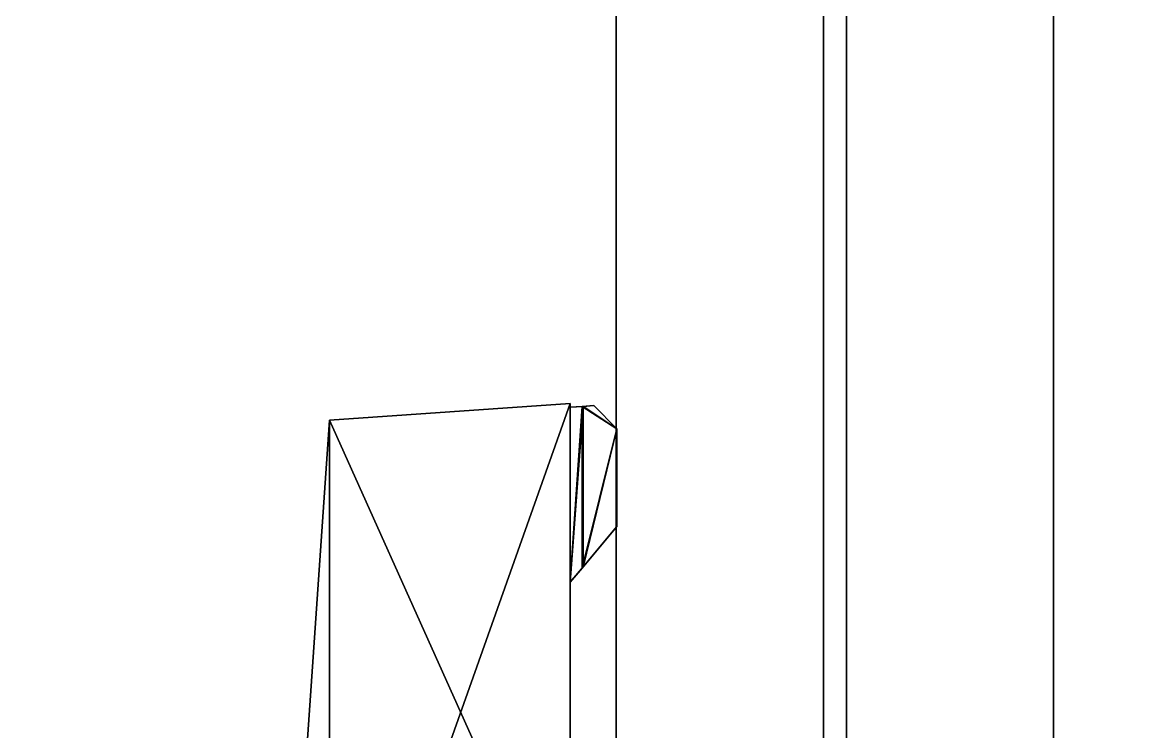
# Model space of a CAD drawing. Extents: x 0 to 3903, y -1756 to 0.
# Drawn here: x 3445.4 to 3542.5, y -456.5 to -394.9 of the extents above; entities that cross this region are included whole.
import ezdxf

# ---------------------------------------------------------------- set-up
doc = ezdxf.new("R2010")
doc.units = 0
for name, color, linetype in [('LAYER0', 7, 'CONTINUOUS'), ('LAYER1', 7, 'CONTINUOUS'), ('LAYER145', 35, 'CONTINUOUS'), ('LAYER151', 8, 'CONTINUOUS'), ('LAYER154', 8, 'CONTINUOUS'), ('LAYER279', 7, 'CONTINUOUS'), ('LAYER296', 7, 'CONTINUOUS'), ('LAYER297', 7, 'CONTINUOUS'), ('LAYER300', 7, 'CONTINUOUS'), ('LAYER305', 7, 'CONTINUOUS'), ('LAYER310', 253, 'CONTINUOUS'), ('LAYER313', 253, 'CONTINUOUS'), ('LAYER55', 7, 'CONTINUOUS'), ('LAYER70', 7, 'CONTINUOUS')]:
    doc.layers.add(name, color=color, linetype=linetype)

msp = doc.modelspace()

# ---------------------------------------------------------------- linework, layer by layer
at = {"layer": 'LAYER0', "invisible_edges": 1}
for points in [[(3902.994, -18.002), (0.0042, -1756.002), (0.0042, -18.002), (3902.994, -18.002)], [(0.0042, -1756.002), (3902.994, -18.002), (3902.994, -1756.002), (0.0042, -1756.002)], [(3902.994, -1756.002, 5), (0.0042, -18.002, 5), (0.0042, -1756.002, 5), (3902.994, -1756.002, 5)], [(0.0042, -18.002, 5), (3902.994, -1756.002, 5), (3902.994, -18.002, 5), (0.0042, -18.002, 5)]]:
    msp.add_3dface(points, dxfattribs=at)
at = {"layer": 'LAYER145'}
for points, invisible_edges in [([(2987.5, -234.75, 885), (3753, -168, 885), (3753, -738, 885), (2987.5, -234.75, 885)], 5), ([(3753, -168, 910), (2987.5, -234.75, 910), (3753, -738, 910), (3753, -168, 910)], 3), ([(2987.5, -234.75, 885), (3753, -738, 885), (3013.39, -254.6101, 885), (2987.5, -234.75, 885)], 3), ([(3753, -738, 910), (2987.5, -234.75, 910), (3013.39, -254.6101, 910), (3753, -738, 910)], 5), ([(3013.39, -254.6101, 885), (3753, -738, 885), (3033.25, -280.5, 885), (3013.39, -254.6101, 885)], 3), ([(3753, -738, 910), (3013.39, -254.6101, 910), (3033.25, -280.5, 910), (3753, -738, 910)], 5), ([(3033.25, -280.5, 885), (3753, -738, 885), (3045.74, -310.6499, 885), (3033.25, -280.5, 885)], 3), ([(3753, -738, 910), (3033.25, -280.5, 910), (3045.74, -310.6499, 910), (3753, -738, 910)], 5), ([(3045.74, -310.6499, 885), (3753, -738, 885), (3050, -343, 885), (3045.74, -310.6499, 885)], 3), ([(3753, -738, 910), (3045.74, -310.6499, 910), (3050, -343, 910), (3753, -738, 910)], 5), ([(3050, -343, 885), (3753, -738, 885), (3050, -543, 885), (3050, -343, 885)], 3), ([(3753, -738, 910), (3050, -343, 910), (3050, -543, 910), (3753, -738, 910)], 5)]:
    msp.add_3dface(points, dxfattribs=dict(at, invisible_edges=invisible_edges))
at = {"layer": 'LAYER151', "invisible_edges": 1}
for points in [[(3535, -168, 1605), (907.0002, -538, 1605), (907.0002, -168, 1605), (3535, -168, 1605)], [(907.0002, -538, 1605), (3535, -168, 1605), (3535, -538, 1605), (907.0002, -538, 1605)], [(3535, -538, 1623), (907.0002, -168, 1623), (907.0002, -538, 1623), (3535, -538, 1623)], [(907.0002, -168, 1623), (3535, -538, 1623), (3535, -168, 1623), (907.0002, -168, 1623)], [(3535, -168, 1605), (3535, -538, 1623), (3535, -538, 1605), (3535, -168, 1605)], [(3535, -538, 1623), (3535, -168, 1605), (3535, -168, 1623), (3535, -538, 1623)]]:
    msp.add_3dface(points, dxfattribs=at)
at = {"layer": 'LAYER154', "invisible_edges": 1}
for points in [[(3516.999, -168, 1623), (3534.999, -538, 1623), (3516.999, -538, 1623), (3516.999, -168, 1623)], [(3534.999, -538, 1623), (3516.999, -168, 1623), (3534.999, -168, 1623), (3534.999, -538, 1623)], [(3534.999, -168, 2505), (3516.999, -538, 2505), (3534.999, -538, 2505), (3534.999, -168, 2505)], [(3516.999, -538, 2505), (3534.999, -168, 2505), (3516.999, -168, 2505), (3516.999, -538, 2505)], [(3516.999, -538, 2505), (3516.999, -168, 1623), (3516.999, -538, 1623), (3516.999, -538, 2505)], [(3516.999, -168, 1623), (3516.999, -538, 2505), (3516.999, -168, 2505), (3516.999, -168, 1623)], [(3534.999, -168, 2505), (3534.999, -538, 1623), (3534.999, -168, 1623), (3534.999, -168, 2505)], [(3534.999, -538, 1623), (3534.999, -168, 2505), (3534.999, -538, 2505), (3534.999, -538, 1623)]]:
    msp.add_3dface(points, dxfattribs=at)
at = {"layer": 'LAYER279', "invisible_edges": 1}
for points in [[(3497, -168, 1623), (3497, -518, 2487), (3497, -168, 2487), (3497, -168, 1623)], [(3497, -518, 2487), (3497, -168, 1623), (3497, -518, 1623), (3497, -518, 2487)], [(3497, -168, 1623), (3515, -518, 1623), (3497, -518, 1623), (3497, -168, 1623)], [(3515, -518, 1623), (3497, -168, 1623), (3515, -168, 1623), (3515, -518, 1623)], [(3515, -168, 2487), (3497, -518, 2487), (3515, -518, 2487), (3515, -168, 2487)], [(3497, -518, 2487), (3515, -168, 2487), (3497, -168, 2487), (3497, -518, 2487)], [(3515, -518, 1623), (3515, -168, 2487), (3515, -518, 2487), (3515, -518, 1623)], [(3515, -168, 2487), (3515, -518, 1623), (3515, -168, 1623), (3515, -168, 2487)]]:
    msp.add_3dface(points, dxfattribs=at)
at = {"layer": 'LAYER296', "invisible_edges": 1}
for points in [[(3497, -168, 1624), (3163, -518, 1624), (3163, -168, 1624), (3497, -168, 1624)], [(3163, -518, 1624), (3497, -168, 1624), (3497, -518, 1624), (3163, -518, 1624)], [(3497, -518, 1642), (3163, -168, 1642), (3163, -518, 1642), (3497, -518, 1642)], [(3163, -168, 1642), (3497, -518, 1642), (3497, -168, 1642), (3163, -168, 1642)], [(3497, -168, 1624), (3497, -518, 1642), (3497, -518, 1624), (3497, -168, 1624)], [(3497, -518, 1642), (3497, -168, 1624), (3497, -168, 1642), (3497, -518, 1642)]]:
    msp.add_3dface(points, dxfattribs=at)
at = {"layer": 'LAYER297', "invisible_edges": 1}
for points in [[(3163, -168, 2486), (3497, -518, 2486), (3497, -168, 2486), (3163, -168, 2486)], [(3497, -518, 2486), (3163, -168, 2486), (3163, -518, 2486), (3497, -518, 2486)], [(3163, -518, 2468), (3497, -168, 2468), (3497, -518, 2468), (3163, -518, 2468)], [(3497, -168, 2468), (3163, -518, 2468), (3163, -168, 2468), (3497, -168, 2468)], [(3497, -168, 2468), (3497, -518, 2486), (3497, -518, 2468), (3497, -168, 2468)], [(3497, -518, 2486), (3497, -168, 2468), (3497, -168, 2486), (3497, -518, 2486)]]:
    msp.add_3dface(points, dxfattribs=at)
at = {"layer": 'LAYER300', "invisible_edges": 1}
for points in [[(3497, -192.5999, 1905.333), (3163, -497.9998, 1905.333), (3163, -192.5999, 1905.333), (3497, -192.5999, 1905.333)], [(3163, -497.9998, 1905.333), (3497, -192.5999, 1905.333), (3497, -497.9998, 1905.333), (3163, -497.9998, 1905.333)], [(3497, -497.9998, 1923.333), (3163, -192.5999, 1923.333), (3163, -497.9998, 1923.333), (3497, -497.9998, 1923.333)], [(3163, -192.5999, 1923.333), (3497, -497.9998, 1923.333), (3497, -192.5999, 1923.333), (3163, -192.5999, 1923.333)], [(3497, -192.5999, 1905.333), (3497, -497.9998, 1923.333), (3497, -497.9998, 1905.333), (3497, -192.5999, 1905.333)], [(3497, -497.9998, 1923.333), (3497, -192.5999, 1905.333), (3497, -192.5999, 1923.333), (3497, -497.9998, 1923.333)]]:
    msp.add_3dface(points, dxfattribs=at)
at = {"layer": 'LAYER305', "invisible_edges": 1}
for points in [[(3497, -192.5999, 2186.666), (3163, -497.9998, 2186.666), (3163, -192.5999, 2186.666), (3497, -192.5999, 2186.666)], [(3163, -497.9998, 2186.666), (3497, -192.5999, 2186.666), (3497, -497.9998, 2186.666), (3163, -497.9998, 2186.666)], [(3497, -497.9998, 2204.666), (3163, -192.5999, 2204.666), (3163, -497.9998, 2204.666), (3497, -497.9998, 2204.666)], [(3163, -192.5999, 2204.666), (3497, -497.9998, 2204.666), (3497, -192.5999, 2204.666), (3163, -192.5999, 2204.666)], [(3497, -192.5999, 2186.666), (3497, -497.9998, 2204.666), (3497, -497.9998, 2186.666), (3497, -192.5999, 2186.666)], [(3497, -497.9998, 2204.666), (3497, -192.5999, 2186.666), (3497, -192.5999, 2204.666), (3497, -497.9998, 2204.666)]]:
    msp.add_3dface(points, dxfattribs=at)
at = {"layer": 'LAYER310'}
for points in [[(3493, -428.0422, 1734.8), (3472.075, -429.5056, 1734.8), (3472.075, -487.011, 1734.8), (3493, -428.0422, 1734.8)], [(3493, -428.0422, 1734.8), (3472.075, -487.011, 1734.8), (3493, -476.0403, 1734.8), (3493, -428.0422, 1734.8)], [(3493, -428.0422, 1717.2), (3472.075, -429.5056, 1717.2), (3493, -428.0422, 1734.8), (3493, -428.0422, 1717.2)], [(3493, -428.0422, 1734.8), (3472.075, -429.5056, 1717.2), (3472.075, -429.5056, 1734.8), (3493, -428.0422, 1734.8)], [(3472.075, -429.5056, 1717.2), (3493, -428.0422, 1717.2), (3493, -476.0403, 1717.2), (3472.075, -429.5056, 1717.2)], [(3493, -428.0422, 1717.2), (3493, -428.0422, 1734.8), (3493, -476.0403, 1734.8), (3493, -428.0422, 1717.2)], [(3493, -428.0422, 1717.2), (3493, -476.0403, 1734.8), (3493, -476.0403, 1717.2), (3493, -428.0422, 1717.2)], [(3493, -428.3699, 1734.171), (3494.032, -428.2976, 1735.125), (3494.124, -428.2913, 1734.525), (3493, -428.3699, 1734.171)], [(3494.124, -442.2256, 1734.525), (3493, -443.5649, 1734.171), (3494.124, -428.2913, 1734.525), (3494.124, -442.2256, 1734.525)], [(3494.124, -428.2913, 1734.525), (3493, -443.5649, 1734.171), (3493, -428.3699, 1734.171), (3494.124, -428.2913, 1734.525)], [(3494.032, -428.2976, 1716.875), (3493, -428.3699, 1717.829), (3494.124, -428.2913, 1717.475), (3494.032, -428.2976, 1716.875)], [(3493, -443.5649, 1717.829), (3494.124, -442.2256, 1717.475), (3494.124, -428.2913, 1717.475), (3493, -443.5649, 1717.829)], [(3493, -443.5649, 1717.829), (3494.124, -428.2913, 1717.475), (3493, -428.3699, 1717.829), (3493, -443.5649, 1717.829)], [(3493, -428.3699, 1734.8), (3493, -443.5649, 1734.8), (3494.032, -428.2976, 1735.125), (3493, -428.3699, 1734.8)], [(3494.032, -428.2976, 1735.125), (3493, -443.5649, 1734.8), (3494.032, -442.3354, 1735.125), (3494.032, -428.2976, 1735.125)], [(3493, -428.3699, 1734.171), (3493, -428.3699, 1734.8), (3494.032, -428.2976, 1735.125), (3493, -428.3699, 1734.171)], [(3493, -443.5649, 1717.2), (3493, -428.3699, 1717.2), (3494.032, -428.2976, 1716.875), (3493, -443.5649, 1717.2)], [(3493, -443.5649, 1717.2), (3494.032, -428.2976, 1716.875), (3494.032, -442.3354, 1716.875), (3493, -443.5649, 1717.2)], [(3493, -428.3699, 1717.2), (3493, -428.3699, 1717.829), (3494.032, -428.2976, 1716.875), (3493, -428.3699, 1717.2)], [(3495.05, -428.2314, 1735.125), (3494.032, -428.2976, 1735.125), (3497.05, -430.2314, 1735.125), (3495.05, -428.2314, 1735.125)], [(3494.032, -428.2976, 1716.875), (3495.05, -428.2314, 1716.875), (3497.05, -430.2314, 1716.875), (3494.032, -428.2976, 1716.875)], [(3495.05, -428.2314, 1735.125), (3494.124, -428.2913, 1734.525), (3494.032, -428.2976, 1735.125), (3495.05, -428.2314, 1735.125)], [(3494.124, -428.2913, 1717.475), (3495.05, -428.2314, 1716.875), (3494.032, -428.2976, 1716.875), (3494.124, -428.2913, 1717.475)], [(3494.032, -442.3354, 1735.125), (3497.05, -430.2314, 1735.125), (3494.032, -428.2976, 1735.125), (3494.032, -442.3354, 1735.125)], [(3497.05, -430.2314, 1716.875), (3494.032, -442.3354, 1716.875), (3494.032, -428.2976, 1716.875), (3497.05, -430.2314, 1716.875)], [(3495.05, -428.2314, 1734.525), (3497.05, -430.2314, 1734.525), (3494.124, -428.2913, 1734.525), (3495.05, -428.2314, 1734.525)], [(3497.05, -430.2314, 1717.475), (3495.05, -428.2314, 1717.475), (3494.124, -428.2913, 1717.475), (3497.05, -430.2314, 1717.475)], [(3495.05, -428.2314, 1734.525), (3494.124, -428.2913, 1734.525), (3495.05, -428.2314, 1735.125), (3495.05, -428.2314, 1734.525)], [(3494.124, -428.2913, 1717.475), (3495.05, -428.2314, 1717.475), (3495.05, -428.2314, 1716.875), (3494.124, -428.2913, 1717.475)], [(3497.05, -430.2314, 1734.525), (3494.124, -442.2256, 1734.525), (3494.124, -428.2913, 1734.525), (3497.05, -430.2314, 1734.525)], [(3494.124, -442.2256, 1717.475), (3497.05, -430.2314, 1717.475), (3494.124, -428.2913, 1717.475), (3494.124, -442.2256, 1717.475)], [(3497.05, -430.2314, 1734.525), (3495.05, -428.2314, 1734.525), (3497.05, -430.2314, 1735.125), (3497.05, -430.2314, 1734.525)], [(3497.05, -430.2314, 1735.125), (3495.05, -428.2314, 1734.525), (3495.05, -428.2314, 1735.125), (3497.05, -430.2314, 1735.125)], [(3495.05, -428.2314, 1717.475), (3497.05, -430.2314, 1717.475), (3497.05, -430.2314, 1716.875), (3495.05, -428.2314, 1717.475)], [(3495.05, -428.2314, 1717.475), (3497.05, -430.2314, 1716.875), (3495.05, -428.2314, 1716.875), (3495.05, -428.2314, 1717.475)], [(3472.075, -487.011, 1718.6), (3468.1, -487.011, 1718.6), (3472.075, -429.5056, 1718.6), (3472.075, -487.011, 1718.6)], [(3468.1, -487.011, 1733.4), (3472.075, -487.011, 1733.4), (3472.075, -429.5056, 1733.4), (3468.1, -487.011, 1733.4)], [(3468.1, -487.011, 1733.4), (3472.075, -429.5056, 1733.4), (3472.075, -429.5056, 1718.6), (3468.1, -487.011, 1733.4)], [(3468.1, -487.011, 1733.4), (3472.075, -429.5056, 1718.6), (3468.1, -487.011, 1718.6), (3468.1, -487.011, 1733.4)], [(3472.075, -429.5056, 1717.2), (3493, -476.0403, 1717.2), (3472.075, -487.011, 1717.2), (3472.075, -429.5056, 1717.2)], [(3472.075, -487.011, 1717.2), (3472.075, -487.011, 1718.6), (3472.075, -429.5056, 1718.6), (3472.075, -487.011, 1717.2)], [(3472.075, -487.011, 1717.2), (3472.075, -429.5056, 1718.6), (3472.075, -429.5056, 1717.2), (3472.075, -487.011, 1717.2)], [(3472.075, -429.5056, 1734.8), (3472.075, -429.5056, 1733.4), (3472.075, -487.011, 1734.8), (3472.075, -429.5056, 1734.8)], [(3472.075, -487.011, 1734.8), (3472.075, -429.5056, 1733.4), (3472.075, -487.011, 1733.4), (3472.075, -487.011, 1734.8)], [(3494.032, -442.3354, 1735.125), (3497.05, -438.7385, 1735.125), (3497.05, -430.2314, 1735.125), (3494.032, -442.3354, 1735.125)], [(3497.05, -438.7385, 1716.875), (3494.032, -442.3354, 1716.875), (3497.05, -430.2314, 1716.875), (3497.05, -438.7385, 1716.875)], [(3497.05, -438.7385, 1734.525), (3494.124, -442.2256, 1734.525), (3497.05, -430.2314, 1734.525), (3497.05, -438.7385, 1734.525)], [(3494.124, -442.2256, 1717.475), (3497.05, -438.7385, 1717.475), (3497.05, -430.2314, 1717.475), (3494.124, -442.2256, 1717.475)], [(3497.05, -438.7385, 1734.525), (3497.05, -430.2314, 1734.525), (3497.05, -430.2314, 1735.125), (3497.05, -438.7385, 1734.525)], [(3497.05, -438.7385, 1734.525), (3497.05, -430.2314, 1735.125), (3497.05, -438.7385, 1735.125), (3497.05, -438.7385, 1734.525)], [(3497.05, -430.2314, 1717.475), (3497.05, -438.7385, 1717.475), (3497.05, -430.2314, 1716.875), (3497.05, -430.2314, 1717.475)], [(3497.05, -430.2314, 1716.875), (3497.05, -438.7385, 1717.475), (3497.05, -438.7385, 1716.875), (3497.05, -430.2314, 1716.875)], [(3494.124, -442.2256, 1734.525), (3497.05, -438.7385, 1735.125), (3494.032, -442.3354, 1735.125), (3494.124, -442.2256, 1734.525)], [(3497.05, -438.7385, 1716.875), (3494.124, -442.2256, 1717.475), (3494.032, -442.3354, 1716.875), (3497.05, -438.7385, 1716.875)], [(3494.124, -442.2256, 1734.525), (3497.05, -438.7385, 1734.525), (3497.05, -438.7385, 1735.125), (3494.124, -442.2256, 1734.525)], [(3497.05, -438.7385, 1717.475), (3494.124, -442.2256, 1717.475), (3497.05, -438.7385, 1716.875), (3497.05, -438.7385, 1717.475)], [(3493, -443.5649, 1734.171), (3494.124, -442.2256, 1734.525), (3494.032, -442.3354, 1735.125), (3493, -443.5649, 1734.171)], [(3494.124, -442.2256, 1717.475), (3493, -443.5649, 1717.829), (3494.032, -442.3354, 1716.875), (3494.124, -442.2256, 1717.475)], [(3493, -443.5649, 1734.171), (3494.032, -442.3354, 1735.125), (3493, -443.5649, 1734.8), (3493, -443.5649, 1734.171)], [(3494.032, -442.3354, 1716.875), (3493, -443.5649, 1717.829), (3493, -443.5649, 1717.2), (3494.032, -442.3354, 1716.875)]]:
    msp.add_3dface(points, dxfattribs=at)
at = {"layer": 'LAYER313'}
for points in [[(3493, -428.0422, 2392.8), (3472.075, -429.5056, 2392.8), (3472.075, -487.011, 2392.8), (3493, -428.0422, 2392.8)], [(3493, -428.0422, 2392.8), (3472.075, -487.011, 2392.8), (3493, -476.0403, 2392.8), (3493, -428.0422, 2392.8)], [(3493, -428.0422, 2375.2), (3472.075, -429.5056, 2375.2), (3493, -428.0422, 2392.8), (3493, -428.0422, 2375.2)], [(3493, -428.0422, 2392.8), (3472.075, -429.5056, 2375.2), (3472.075, -429.5056, 2392.8), (3493, -428.0422, 2392.8)], [(3472.075, -429.5056, 2375.2), (3493, -428.0422, 2375.2), (3493, -476.0403, 2375.2), (3472.075, -429.5056, 2375.2)], [(3493, -428.0422, 2375.2), (3493, -428.0422, 2392.8), (3493, -476.0403, 2392.8), (3493, -428.0422, 2375.2)], [(3493, -428.0422, 2375.2), (3493, -476.0403, 2392.8), (3493, -476.0403, 2375.2), (3493, -428.0422, 2375.2)], [(3493, -428.3699, 2392.171), (3494.032, -428.2976, 2393.125), (3494.124, -428.2913, 2392.525), (3493, -428.3699, 2392.171)], [(3494.124, -442.2256, 2392.525), (3493, -443.5649, 2392.171), (3494.124, -428.2913, 2392.525), (3494.124, -442.2256, 2392.525)], [(3494.124, -428.2913, 2392.525), (3493, -443.5649, 2392.171), (3493, -428.3699, 2392.171), (3494.124, -428.2913, 2392.525)], [(3494.032, -428.2976, 2374.875), (3493, -428.3699, 2375.829), (3494.124, -428.2913, 2375.475), (3494.032, -428.2976, 2374.875)], [(3493, -443.5649, 2375.829), (3494.124, -442.2256, 2375.475), (3494.124, -428.2913, 2375.475), (3493, -443.5649, 2375.829)], [(3493, -443.5649, 2375.829), (3494.124, -428.2913, 2375.475), (3493, -428.3699, 2375.829), (3493, -443.5649, 2375.829)], [(3493, -428.3699, 2392.8), (3493, -443.5649, 2392.8), (3494.032, -428.2976, 2393.125), (3493, -428.3699, 2392.8)], [(3494.032, -428.2976, 2393.125), (3493, -443.5649, 2392.8), (3494.032, -442.3354, 2393.125), (3494.032, -428.2976, 2393.125)], [(3493, -428.3699, 2392.171), (3493, -428.3699, 2392.8), (3494.032, -428.2976, 2393.125), (3493, -428.3699, 2392.171)], [(3493, -443.5649, 2375.2), (3493, -428.3699, 2375.2), (3494.032, -428.2976, 2374.875), (3493, -443.5649, 2375.2)], [(3493, -443.5649, 2375.2), (3494.032, -428.2976, 2374.875), (3494.032, -442.3354, 2374.875), (3493, -443.5649, 2375.2)], [(3493, -428.3699, 2375.2), (3493, -428.3699, 2375.829), (3494.032, -428.2976, 2374.875), (3493, -428.3699, 2375.2)], [(3495.05, -428.2314, 2393.125), (3494.032, -428.2976, 2393.125), (3497.05, -430.2314, 2393.125), (3495.05, -428.2314, 2393.125)], [(3494.032, -428.2976, 2374.875), (3495.05, -428.2314, 2374.875), (3497.05, -430.2314, 2374.875), (3494.032, -428.2976, 2374.875)], [(3495.05, -428.2314, 2393.125), (3494.124, -428.2913, 2392.525), (3494.032, -428.2976, 2393.125), (3495.05, -428.2314, 2393.125)], [(3494.124, -428.2913, 2375.475), (3495.05, -428.2314, 2374.875), (3494.032, -428.2976, 2374.875), (3494.124, -428.2913, 2375.475)], [(3494.032, -442.3354, 2393.125), (3497.05, -430.2314, 2393.125), (3494.032, -428.2976, 2393.125), (3494.032, -442.3354, 2393.125)], [(3497.05, -430.2314, 2374.875), (3494.032, -442.3354, 2374.875), (3494.032, -428.2976, 2374.875), (3497.05, -430.2314, 2374.875)], [(3495.05, -428.2314, 2392.525), (3497.05, -430.2314, 2392.525), (3494.124, -428.2913, 2392.525), (3495.05, -428.2314, 2392.525)], [(3497.05, -430.2314, 2375.475), (3495.05, -428.2314, 2375.475), (3494.124, -428.2913, 2375.475), (3497.05, -430.2314, 2375.475)], [(3495.05, -428.2314, 2392.525), (3494.124, -428.2913, 2392.525), (3495.05, -428.2314, 2393.125), (3495.05, -428.2314, 2392.525)], [(3494.124, -428.2913, 2375.475), (3495.05, -428.2314, 2375.475), (3495.05, -428.2314, 2374.875), (3494.124, -428.2913, 2375.475)], [(3497.05, -430.2314, 2392.525), (3494.124, -442.2256, 2392.525), (3494.124, -428.2913, 2392.525), (3497.05, -430.2314, 2392.525)], [(3494.124, -442.2256, 2375.475), (3497.05, -430.2314, 2375.475), (3494.124, -428.2913, 2375.475), (3494.124, -442.2256, 2375.475)], [(3497.05, -430.2314, 2392.525), (3495.05, -428.2314, 2392.525), (3497.05, -430.2314, 2393.125), (3497.05, -430.2314, 2392.525)], [(3497.05, -430.2314, 2393.125), (3495.05, -428.2314, 2392.525), (3495.05, -428.2314, 2393.125), (3497.05, -430.2314, 2393.125)], [(3495.05, -428.2314, 2375.475), (3497.05, -430.2314, 2375.475), (3497.05, -430.2314, 2374.875), (3495.05, -428.2314, 2375.475)], [(3495.05, -428.2314, 2375.475), (3497.05, -430.2314, 2374.875), (3495.05, -428.2314, 2374.875), (3495.05, -428.2314, 2375.475)], [(3472.075, -487.011, 2376.6), (3468.1, -487.011, 2376.6), (3472.075, -429.5056, 2376.6), (3472.075, -487.011, 2376.6)], [(3468.1, -487.011, 2391.4), (3472.075, -487.011, 2391.4), (3472.075, -429.5056, 2391.4), (3468.1, -487.011, 2391.4)], [(3468.1, -487.011, 2391.4), (3472.075, -429.5056, 2391.4), (3472.075, -429.5056, 2376.6), (3468.1, -487.011, 2391.4)], [(3468.1, -487.011, 2391.4), (3472.075, -429.5056, 2376.6), (3468.1, -487.011, 2376.6), (3468.1, -487.011, 2391.4)], [(3472.075, -429.5056, 2375.2), (3493, -476.0403, 2375.2), (3472.075, -487.011, 2375.2), (3472.075, -429.5056, 2375.2)], [(3472.075, -487.011, 2375.2), (3472.075, -487.011, 2376.6), (3472.075, -429.5056, 2376.6), (3472.075, -487.011, 2375.2)], [(3472.075, -487.011, 2375.2), (3472.075, -429.5056, 2376.6), (3472.075, -429.5056, 2375.2), (3472.075, -487.011, 2375.2)], [(3472.075, -429.5056, 2392.8), (3472.075, -429.5056, 2391.4), (3472.075, -487.011, 2392.8), (3472.075, -429.5056, 2392.8)], [(3472.075, -487.011, 2392.8), (3472.075, -429.5056, 2391.4), (3472.075, -487.011, 2391.4), (3472.075, -487.011, 2392.8)], [(3494.032, -442.3354, 2393.125), (3497.05, -438.7385, 2393.125), (3497.05, -430.2314, 2393.125), (3494.032, -442.3354, 2393.125)], [(3497.05, -438.7385, 2374.875), (3494.032, -442.3354, 2374.875), (3497.05, -430.2314, 2374.875), (3497.05, -438.7385, 2374.875)], [(3497.05, -438.7385, 2392.525), (3494.124, -442.2256, 2392.525), (3497.05, -430.2314, 2392.525), (3497.05, -438.7385, 2392.525)], [(3494.124, -442.2256, 2375.475), (3497.05, -438.7385, 2375.475), (3497.05, -430.2314, 2375.475), (3494.124, -442.2256, 2375.475)], [(3497.05, -438.7385, 2392.525), (3497.05, -430.2314, 2392.525), (3497.05, -430.2314, 2393.125), (3497.05, -438.7385, 2392.525)], [(3497.05, -438.7385, 2392.525), (3497.05, -430.2314, 2393.125), (3497.05, -438.7385, 2393.125), (3497.05, -438.7385, 2392.525)], [(3497.05, -430.2314, 2375.475), (3497.05, -438.7385, 2375.475), (3497.05, -430.2314, 2374.875), (3497.05, -430.2314, 2375.475)], [(3497.05, -430.2314, 2374.875), (3497.05, -438.7385, 2375.475), (3497.05, -438.7385, 2374.875), (3497.05, -430.2314, 2374.875)], [(3494.124, -442.2256, 2392.525), (3497.05, -438.7385, 2393.125), (3494.032, -442.3354, 2393.125), (3494.124, -442.2256, 2392.525)], [(3497.05, -438.7385, 2374.875), (3494.124, -442.2256, 2375.475), (3494.032, -442.3354, 2374.875), (3497.05, -438.7385, 2374.875)], [(3494.124, -442.2256, 2392.525), (3497.05, -438.7385, 2392.525), (3497.05, -438.7385, 2393.125), (3494.124, -442.2256, 2392.525)], [(3497.05, -438.7385, 2375.475), (3494.124, -442.2256, 2375.475), (3497.05, -438.7385, 2374.875), (3497.05, -438.7385, 2375.475)], [(3493, -443.5649, 2392.171), (3494.124, -442.2256, 2392.525), (3494.032, -442.3354, 2393.125), (3493, -443.5649, 2392.171)], [(3494.124, -442.2256, 2375.475), (3493, -443.5649, 2375.829), (3494.032, -442.3354, 2374.875), (3494.124, -442.2256, 2375.475)], [(3493, -443.5649, 2392.171), (3494.032, -442.3354, 2393.125), (3493, -443.5649, 2392.8), (3493, -443.5649, 2392.171)], [(3494.032, -442.3354, 2374.875), (3493, -443.5649, 2375.829), (3493, -443.5649, 2375.2), (3494.032, -442.3354, 2374.875)]]:
    msp.add_3dface(points, dxfattribs=at)
at = {"layer": 'LAYER55', "invisible_edges": 1}
for points in [[(3657, -168, 205.5), (2423, -718, 205.5), (2423, -168, 205.5), (3657, -168, 205.5)], [(2423, -718, 205.5), (3657, -168, 205.5), (3657, -718, 205.5), (2423, -718, 205.5)], [(3657, -718, 223.5), (2423, -168, 223.5), (2423, -718, 223.5), (3657, -718, 223.5)], [(2423, -168, 223.5), (3657, -718, 223.5), (3657, -168, 223.5), (2423, -168, 223.5)]]:
    msp.add_3dface(points, dxfattribs=at)
at = {"layer": 'LAYER70', "invisible_edges": 1}
for points in [[(3657, -192.5999, 535.5), (2423, -617.9998, 535.5), (2423, -192.5999, 535.5), (3657, -192.5999, 535.5)], [(2423, -617.9998, 535.5), (3657, -192.5999, 535.5), (3657, -617.9998, 535.5), (2423, -617.9998, 535.5)], [(3657, -617.9998, 553.5), (2423, -192.5999, 553.5), (2423, -617.9998, 553.5), (3657, -617.9998, 553.5)], [(2423, -192.5999, 553.5), (3657, -617.9998, 553.5), (3657, -192.5999, 553.5), (2423, -192.5999, 553.5)]]:
    msp.add_3dface(points, dxfattribs=at)

# ---------------------------------------------------------------- meshes
at = {"layer": 'LAYER1'}
mesh = msp.add_polymesh((5, 2), dxfattribs=at)
for k, corner in enumerate([(150.0001, -168.0002, 2955), (150.0001, -1606, 2955), (3752.999, -168.0002, 2955), (150.0001, -168.0002, 2955), (3752.999, -1606, 2955), (3752.999, -168.0002, 2955), (150, -1606, 2955), (3752.999, -1606, 2955), (0, -1756, 2955), (3902.999, -1756, 2955)]):
    mesh.set_mesh_vertex(divmod(k, 2), corner)

doc.saveas('drawing.dxf')
